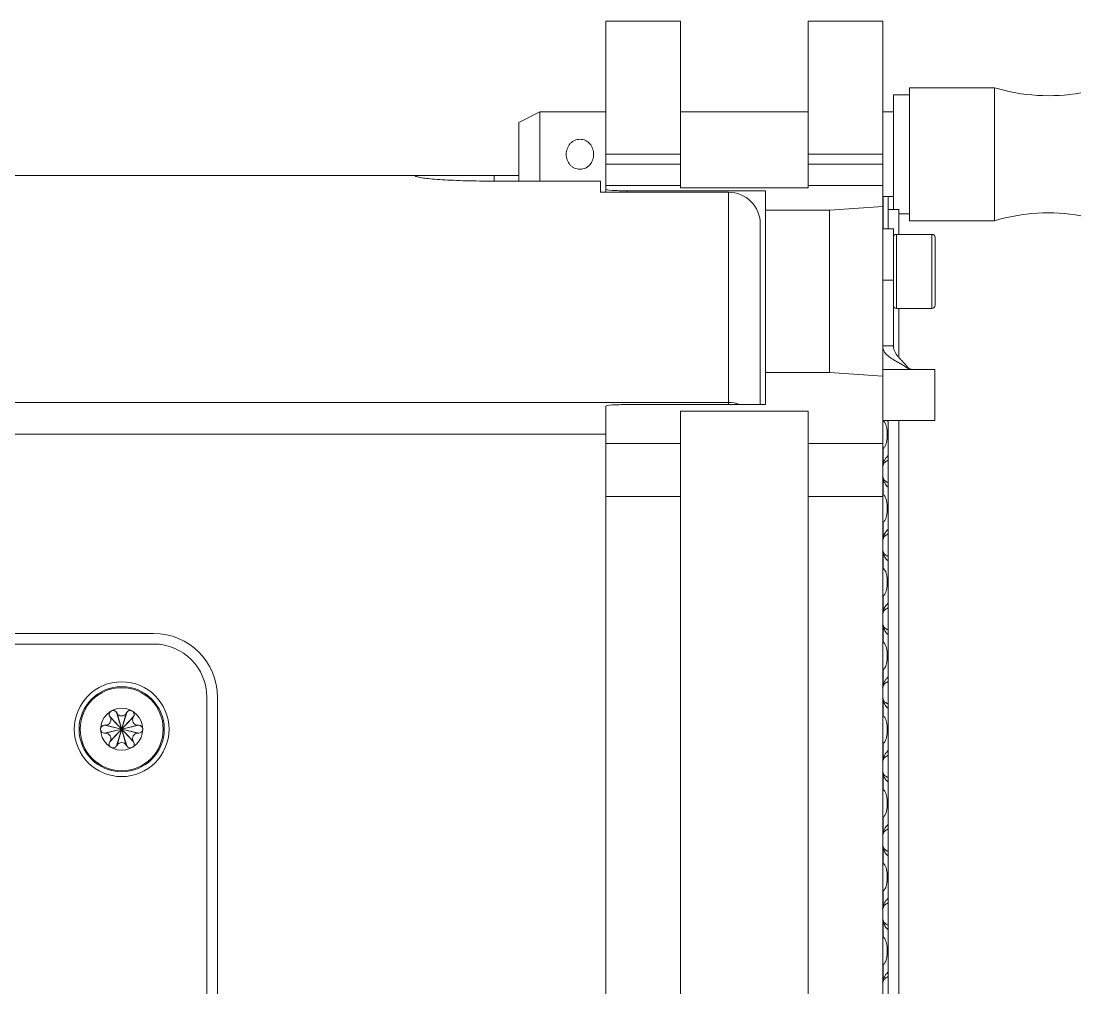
# Model space of a CAD drawing. Header units: millimetres. Extents: x 0 to 2524, y 0 to 1785.
# Drawn here: x 2258.7 to 2358.3, y 1338.7 to 1429.5 of the extents above; entities that cross this region are included whole.
import ezdxf

# ---------------------------------------------------------------- set-up
doc = ezdxf.new("R2010")
doc.units = ezdxf.units.MM
doc.header["$LTSCALE"] = 0.1
doc.layers.get('0').update_dxf_attribs({"lineweight": 13})

msp = doc.modelspace()

# ---------------------------------------------------------------- linework, layer by layer
for p, q in [((2320.668, 1429.468), (2313.668, 1429.468)), ((2313.668, 1413.407), (2313.668, 1429.468)), ((2320.668, 1413.822), (2320.668, 1429.468)), ((2339.668, 1429.468), (2332.668, 1429.468)), ((2332.668, 1413.822), (2332.668, 1429.468)), ((2339.668, 1207.965), (2339.668, 1429.468)), ((2340.668, 1422.548), (2342.168, 1422.548)), ((2340.668, 1411.783), (2340.668, 1422.548)), ((2342.168, 1423.218), (2350.168, 1423.218)), ((2342.168, 1410.718), (2342.168, 1423.218)), ((2350.168, 1410.718), (2350.168, 1423.218)), ((2305.468, 1419.948), (2307.468, 1420.948)), ((2307.468, 1420.948), (2313.668, 1420.948)), ((2307.468, 1414.447), (2307.468, 1420.948)), ((2320.668, 1420.948), (2332.668, 1420.948)), ((2339.668, 1420.948), (2340.668, 1420.948)), ((2305.468, 1414.447), (2305.468, 1419.948)), ((2313.668, 1416.968), (2320.668, 1416.968)), ((2332.668, 1416.968), (2339.668, 1416.968)), ((2313.668, 1416.03), (2320.668, 1416.03)), ((2332.668, 1416.03), (2339.668, 1416.03)), ((2305.468, 1414.968), (1664.868, 1414.968)), ((2303.168, 1414.968), (2303.168, 1414.447)), ((2313.168, 1414.447), (2303.168, 1414.447)), ((2313.168, 1414.447), (2313.168, 1413.407)), ((2313.668, 1414.035), (2320.668, 1414.035)), ((2320.668, 1413.822), (2332.668, 1413.822)), ((2332.668, 1414.035), (2339.668, 1414.035)), ((2325.168, 1413.407), (2313.168, 1413.407)), ((2315.668, 1413.536), (2328.668, 1413.536)), ((2315.668, 1413.536), (2315.668, 1413.407)), ((2325.168, 1413.407), (2325.168, 1393.461)), ((2328.668, 1393.461), (2328.668, 1413.536)), ((2339.668, 1412.988), (2340.668, 1412.988)), ((2339.714, 1412.988), (2339.714, 1409.968)), ((2340.168, 1412.988), (2340.168, 1409.968)), ((2334.668, 1411.718), (2328.668, 1411.718)), ((2339.668, 1412.067), (2334.668, 1411.718)), ((2334.668, 1396.468), (2334.668, 1411.718)), ((2340.168, 1411.783), (2341.168, 1411.783)), ((2341.168, 1409.448), (2341.168, 1411.782)), ((2341.168, 1411.388), (2342.168, 1411.388)), ((2342.168, 1410.718), (2350.168, 1410.718)), ((2328.168, 1410.399), (2328.168, 1393.461)), ((2339.668, 1409.968), (2340.668, 1409.968)), ((2340.668, 1409.968), (2340.668, 1398.968)), ((2340.968, 1409.448), (2344.278, 1409.448)), ((2340.968, 1409.448), (2340.968, 1402.488)), ((2344.278, 1409.448), (2344.278, 1402.488)), ((2344.578, 1409.148), (2344.578, 1402.788)), ((2339.668, 1405.136), (2340.668, 1405.136)), ((2340.968, 1402.488), (2344.278, 1402.488)), ((2341.168, 1402.488), (2341.168, 1397.906)), ((2339.668, 1398.968), (2340.668, 1398.968)), ((2340.668, 1398.968), (2340.678, 1398.814)), ((2339.668, 1396.768), (2342.118, 1396.768)), ((2344.55, 1396.768), (2342.301, 1396.768)), ((2344.55, 1396.768), (2344.55, 1391.968)), ((2334.668, 1396.468), (2328.668, 1396.468)), ((2339.668, 1396.118), (2334.668, 1396.468)), ((1645.168, 1393.666), (2325.168, 1393.666)), ((2313.668, 1228.614), (2313.668, 1393.321)), ((2328.668, 1393.461), (2315.668, 1393.461)), ((2320.668, 1392.832), (2332.668, 1392.832)), ((2320.668, 1229.104), (2320.668, 1392.832)), ((2332.668, 1229.104), (2332.668, 1392.832)), ((2344.55, 1391.968), (2339.668, 1391.968)), ((2340.068, 1391.968), (2340.168, 1391.868)), ((2340.168, 1391.968), (2340.168, 1310.048)), ((2341.168, 1391.968), (2341.168, 1311.648)), ((1656.668, 1390.673), (2313.668, 1390.673)), ((2313.668, 1389.8), (2320.668, 1389.8)), ((2332.668, 1389.8), (2339.668, 1389.8)), ((2339.714, 1389.334), (2339.714, 1387.982)), ((2339.714, 1387.982), (2339.806, 1387.982)), ((2339.714, 1386.373), (2339.806, 1386.373)), ((2339.714, 1386.373), (2339.714, 1385.022)), ((2313.668, 1384.812), (2320.668, 1384.812)), ((2332.668, 1384.812), (2339.668, 1384.812)), ((2339.714, 1382.406), (2339.714, 1381.054)), ((2339.714, 1381.054), (2339.806, 1381.054)), ((2339.714, 1379.445), (2339.806, 1379.445)), ((2339.714, 1379.445), (2339.714, 1378.094)), ((2339.714, 1375.478), (2339.714, 1374.126)), ((2339.714, 1374.126), (2339.806, 1374.126)), ((1699.168, 1371.968), (2271.168, 1371.968)), ((2339.714, 1372.517), (2339.806, 1372.517)), ((2339.714, 1372.517), (2339.714, 1371.166)), ((2271.168, 1370.968), (2066.168, 1370.968)), ((2339.714, 1368.549), (2339.714, 1367.198)), ((2339.714, 1367.198), (2339.806, 1367.198)), ((2276.168, 1255.968), (2276.168, 1365.968)), ((2277.168, 1365.968), (2277.168, 1255.968)), ((2339.714, 1365.589), (2339.806, 1365.589)), ((2339.714, 1365.589), (2339.714, 1364.237)), ((2267.044, 1361.77), (2269.293, 1364.166)), ((2267.044, 1364.166), (2269.293, 1361.77)), ((2267.086, 1364.093), (2267.044, 1364.166)), ((2267.086, 1361.843), (2269.251, 1364.093)), ((2267.086, 1364.093), (2269.251, 1361.843)), ((2267.693, 1361.395), (2268.644, 1364.541)), ((2267.693, 1364.541), (2267.735, 1364.468)), ((2267.693, 1364.541), (2268.644, 1361.395)), ((2267.735, 1361.468), (2268.601, 1364.468)), ((2267.735, 1364.468), (2268.601, 1361.468)), ((2268.601, 1364.468), (2268.644, 1364.541)), ((2269.293, 1364.166), (2269.251, 1364.093)), ((2266.568, 1362.593), (2269.768, 1363.343)), ((2266.568, 1363.343), (2266.653, 1363.343)), ((2266.568, 1363.343), (2269.768, 1362.593)), ((2266.653, 1362.593), (2269.684, 1363.343)), ((2266.653, 1363.343), (2269.684, 1362.593)), ((2269.684, 1363.343), (2269.768, 1363.343)), ((2266.653, 1362.593), (2266.568, 1362.593)), ((2267.044, 1361.77), (2267.086, 1361.843)), ((2269.251, 1361.843), (2269.293, 1361.77)), ((2269.768, 1362.593), (2269.684, 1362.593)), ((2267.735, 1361.468), (2267.693, 1361.395)), ((2268.644, 1361.395), (2268.601, 1361.468)), ((2339.714, 1361.621), (2339.714, 1360.27)), ((2339.714, 1360.27), (2339.806, 1360.27)), ((2339.714, 1358.661), (2339.806, 1358.661)), ((2339.714, 1358.661), (2339.714, 1357.309)), ((2339.714, 1354.693), (2339.714, 1353.341)), ((2339.714, 1353.341), (2339.806, 1353.341)), ((2339.714, 1351.732), (2339.806, 1351.732)), ((2339.714, 1351.732), (2339.714, 1350.381)), ((2339.714, 1347.765), (2339.714, 1346.413)), ((2339.714, 1346.413), (2339.806, 1346.413)), ((2339.714, 1344.804), (2339.806, 1344.804)), ((2339.714, 1344.804), (2339.714, 1343.453)), ((2339.714, 1340.837), (2339.714, 1339.485)), ((2339.714, 1339.485), (2339.806, 1339.485))]:
    msp.add_line(p, q)
for radius in [4.45, 4, 3.9, 1.975]:
    msp.add_circle((2268.168, 1362.968), radius)
for centre, radius, start, end in [((2355.237, 1439.968), 17.5, 253.16502, 280.00267), ((2303.166, 1518.407), 103.96, 269.41056, 270.00146), ((2355.237, 1393.968), 17.5, 79.99733, 106.83498), ((2340.968, 1409.148), 0.3, 90, 180), ((2344.278, 1409.148), 0.3, 0, 90), ((2340.968, 1402.788), 0.3, 180, 270), ((2344.278, 1402.788), 0.3, 270, 0), ((2342.3, 1397.269), 0.502, 231.82179, 265.22094), ((2342.301, 1397.274), 0.507, 265.18996, 270.00019), ((2342.395, 1397.276), 0.507, 258.34706, 259.47155), ((2342.402, 1397.317), 0.549, 259.52941, 264.83885), ((2341.082, 1387.176), 1.509, 147.70737, 160.45517), ((2341.082, 1387.18), 1.509, 199.54483, 212.29263), ((2341.083, 1387.858), 1.958, 229.28081, 232.54273), ((2341.082, 1380.248), 1.509, 147.70737, 160.45517), ((2341.082, 1380.251), 1.509, 199.54483, 212.29263), ((2341.082, 1373.32), 1.509, 147.70737, 160.45517), ((2341.296, 1373.513), 1.697, 155.2049, 158.83102), ((2341.082, 1373.323), 1.509, 199.54483, 212.29263), ((2271.168, 1365.968), 6, 0, 90), ((2341.028, 1373.935), 1.872, 229.24496, 230.8394), ((2271.168, 1365.968), 5, 0, 90), ((2335.582, 1369.855), 4.514, 357.37823, 0.03603), ((2336.249, 1369.824), 3.847, 354.38414, 357.38071), ((2341.082, 1366.392), 1.509, 147.70737, 160.45517), ((2341.082, 1366.395), 1.509, 199.54483, 212.29263), ((2266.653, 1363.843), 0.5, 270, 30), ((2267.368, 1364.353), 0.375, 30, 210), ((2268.168, 1364.718), 0.5, 210, 330), ((2268.968, 1364.353), 0.375, 330, 150), ((2269.684, 1363.843), 0.5, 150, 270), ((2266.568, 1362.968), 0.375, 90, 270), ((2269.768, 1362.968), 0.375, 270, 90), ((2266.653, 1362.093), 0.5, 330, 90), ((2269.684, 1362.093), 0.5, 90, 210), ((2267.368, 1361.582), 0.375, 150, 330), ((2268.168, 1361.218), 0.5, 30, 150), ((2268.968, 1361.582), 0.375, 210, 30), ((2341.082, 1359.463), 1.509, 147.70737, 160.45517), ((2341.082, 1359.467), 1.509, 199.54483, 212.29263), ((2341.082, 1352.535), 1.509, 147.70737, 160.45517), ((2341.082, 1352.539), 1.509, 199.54483, 212.29263), ((2341.082, 1345.607), 1.509, 147.70737, 160.45517), ((2341.082, 1345.61), 1.509, 199.54483, 212.29263), ((2341.082, 1338.679), 1.509, 147.70737, 160.45517)]:
    msp.add_arc(centre, radius, start, end)
for centre, major_axis, ratio, start_param, end_param in [((2315.668, 1413.676), (2, 0), 0.069927, -3.141593, -1.570796), ((2325.168, 1410.399), (0, 3.008), 0.997492, -1.570796, 0), ((2315.668, 1393.321), (2, 0), 0.069927, 1.570796, 3.141593)]:
    msp.add_ellipse(centre, major_axis=major_axis, ratio=ratio, start_param=start_param, end_param=end_param)
for points, knots in [([(2312.506, 1416.968), (2312.506, 1417.145), (2312.447, 1417.5), (2312.223, 1417.892), (2311.966, 1418.133), (2311.739, 1418.271), (2311.486, 1418.358), (2311.218, 1418.388), (2310.951, 1418.358), (2310.698, 1418.271), (2310.47, 1418.133), (2310.213, 1417.892), (2309.99, 1417.5), (2309.931, 1417.145), (2309.931, 1416.968)], [0, 0, 0, 0, 0.125615, 0.249729, 0.311802, 0.374114, 0.436875, 0.499999, 0.563124, 0.625885, 0.688197, 0.75027, 0.874385, 1, 1, 1, 1]), ([(2309.931, 1416.968), (2309.931, 1416.791), (2309.99, 1416.435), (2310.213, 1416.044), (2310.47, 1415.802), (2310.698, 1415.664), (2310.951, 1415.577), (2311.218, 1415.548), (2311.486, 1415.577), (2311.739, 1415.664), (2311.966, 1415.802), (2312.223, 1416.044), (2312.447, 1416.435), (2312.506, 1416.791), (2312.506, 1416.968)], [0, 0, 0, 0, 0.125615, 0.249729, 0.311802, 0.374114, 0.436875, 0.499999, 0.563124, 0.625885, 0.688197, 0.75027, 0.874385, 1, 1, 1, 1]), ([(2295.735, 1414.968), (2295.738, 1414.948), (2295.783, 1414.907), (2295.943, 1414.842), (2296.292, 1414.767), (2296.859, 1414.69), (2297.627, 1414.618), (2298.565, 1414.556), (2299.648, 1414.506), (2300.841, 1414.47), (2301.67, 1414.457), (2302.096, 1414.452)], [0, 0, 0, 0, 0.009099, 0.025308, 0.082649, 0.173051, 0.294117, 0.442229, 0.612846, 0.800709, 1, 1, 1, 1]), ([(2339.668, 1398.968), (2339.668, 1398.903), (2339.68, 1398.775), (2339.715, 1398.651), (2339.738, 1398.593)], [0, 0, 0, 0, 0.51125, 1, 1, 1, 1]), ([(2340.678, 1398.814), (2340.684, 1398.77), (2340.701, 1398.684), (2340.753, 1398.517), (2340.85, 1398.317), (2341.005, 1398.094), (2341.187, 1397.88), (2341.385, 1397.668), (2341.661, 1397.379), (2341.862, 1397.15), (2341.979, 1396.984)], [0, 0, 0, 0, 0.058211, 0.115599, 0.230667, 0.349274, 0.472757, 0.600778, 0.732167, 1, 1, 1, 1]), ([(2339.738, 1398.593), (2339.757, 1398.545), (2339.802, 1398.451), (2339.89, 1398.318), (2339.994, 1398.194), (2340.156, 1398.036), (2340.392, 1397.854), (2340.703, 1397.657), (2341.034, 1397.469), (2341.368, 1397.282), (2341.692, 1397.09), (2341.895, 1396.95), (2341.99, 1396.875)], [0, 0, 0, 0, 0.054065, 0.108814, 0.164989, 0.223021, 0.345042, 0.474143, 0.607668, 0.742151, 0.873982, 1, 1, 1, 1]), ([(2341.99, 1396.875), (2341.988, 1396.882), (2341.979, 1396.917), (2341.978, 1396.955), (2341.979, 1396.984)], [0, 0, 0, 0, 0.191653, 1, 1, 1, 1]), ([(2341.979, 1396.984), (2341.988, 1396.971), (2342.008, 1396.946), (2342.052, 1396.9), (2342.115, 1396.849), (2342.2, 1396.804), (2342.261, 1396.785), (2342.293, 1396.779)], [0, 0, 0, 0, 0.124631, 0.249724, 0.50013, 0.750494, 1, 1, 1, 1]), ([(2342.118, 1396.768), (2342.13, 1396.767), (2342.153, 1396.768), (2342.183, 1396.769), (2342.206, 1396.769), (2342.229, 1396.768), (2342.247, 1396.768), (2342.259, 1396.77)], [0, 0, 0, 0, 0.249988, 0.500105, 0.625083, 0.750448, 1, 1, 1, 1]), ([(2340.077, 1391.052), (2340.072, 1391.11), (2340.044, 1391.337), (2339.979, 1391.564), (2339.896, 1391.714)], [0, 0, 0, 0, 0.253987, 1, 1, 1, 1]), ([(2340.168, 1388.677), (2340.168, 1388.674), (2340.161, 1388.666), (2340.149, 1388.65), (2340.129, 1388.628), (2340.091, 1388.586), (2340.035, 1388.523), (2339.964, 1388.434), (2339.894, 1388.332), (2339.804, 1388.184), (2339.746, 1388.065), (2339.714, 1387.982)], [0, 0, 0, 0, 0.01125, 0.035902, 0.072518, 0.119468, 0.237514, 0.376492, 0.526849, 0.683039, 1, 1, 1, 1]), ([(2340.167, 1388.235), (2340.134, 1388.216), (2340.009, 1388.14), (2339.889, 1388.054), (2339.806, 1387.982)], [0, 0, 0, 0, 0.257549, 1, 1, 1, 1]), ([(2339.852, 1386.094), (2339.895, 1386.022), (2339.978, 1385.897), (2340.078, 1385.785), (2340.123, 1385.735)], [0, 0, 0, 0, 0.555717, 1, 1, 1, 1]), ([(2339.892, 1386.303), (2339.914, 1386.287), (2340.002, 1386.222), (2340.095, 1386.162), (2340.167, 1386.12)], [0, 0, 0, 0, 0.244544, 1, 1, 1, 1]), ([(2339.896, 1382.642), (2339.979, 1382.792), (2340.044, 1383.018), (2340.072, 1383.246), (2340.077, 1383.304)], [0, 0, 0, 0, 0.746013, 1, 1, 1, 1]), ([(2340.168, 1381.749), (2340.168, 1381.746), (2340.162, 1381.739), (2340.153, 1381.727), (2340.137, 1381.708), (2340.106, 1381.674), (2340.059, 1381.622), (2340.021, 1381.576), (2340.001, 1381.551)], [0, 0, 0, 0, 0.029817, 0.093737, 0.188731, 0.311207, 0.623524, 1, 1, 1, 1]), ([(2340.001, 1381.551), (2339.972, 1381.515), (2339.86, 1381.361), (2339.767, 1381.19), (2339.714, 1381.054)], [0, 0, 0, 0, 0.237201, 1, 1, 1, 1]), ([(2340.167, 1381.307), (2340.134, 1381.288), (2340.009, 1381.212), (2339.889, 1381.126), (2339.806, 1381.054)], [0, 0, 0, 0, 0.257549, 1, 1, 1, 1]), ([(2339.714, 1379.445), (2339.732, 1379.399), (2339.809, 1379.224), (2339.912, 1379.06), (2340.001, 1378.949)], [0, 0, 0, 0, 0.257289, 1, 1, 1, 1]), ([(2339.806, 1379.445), (2339.819, 1379.434), (2339.872, 1379.389), (2339.928, 1379.347), (2339.971, 1379.317)], [0, 0, 0, 0, 0.244846, 1, 1, 1, 1]), ([(2340.001, 1378.949), (2340.012, 1378.935), (2340.051, 1378.886), (2340.093, 1378.84), (2340.123, 1378.807)], [0, 0, 0, 0, 0.285436, 1, 1, 1, 1]), ([(2340.077, 1377.196), (2340.072, 1377.254), (2340.044, 1377.481), (2339.979, 1377.708), (2339.896, 1377.858)], [0, 0, 0, 0, 0.253987, 1, 1, 1, 1]), ([(2339.896, 1375.714), (2339.979, 1375.863), (2340.044, 1376.09), (2340.072, 1376.318), (2340.077, 1376.376)], [0, 0, 0, 0, 0.746013, 1, 1, 1, 1]), ([(2340.168, 1374.821), (2340.168, 1374.818), (2340.162, 1374.811), (2340.153, 1374.798), (2340.136, 1374.779), (2340.105, 1374.744), (2340.056, 1374.691), (2339.994, 1374.616), (2339.93, 1374.529), (2339.845, 1374.4), (2339.789, 1374.297), (2339.756, 1374.225)], [0, 0, 0, 0, 0.010896, 0.034322, 0.069137, 0.113999, 0.228217, 0.365524, 0.516088, 0.674554, 1, 1, 1, 1]), ([(2340.167, 1374.379), (2340.134, 1374.36), (2340.009, 1374.284), (2339.889, 1374.197), (2339.806, 1374.126)], [0, 0, 0, 0, 0.257549, 1, 1, 1, 1]), ([(2339.714, 1372.517), (2339.732, 1372.471), (2339.809, 1372.296), (2339.912, 1372.132), (2340.001, 1372.02)], [0, 0, 0, 0, 0.257289, 1, 1, 1, 1]), ([(2339.846, 1372.484), (2339.87, 1372.464), (2339.973, 1372.384), (2340.082, 1372.314), (2340.167, 1372.264)], [0, 0, 0, 0, 0.242921, 1, 1, 1, 1]), ([(2340.001, 1372.02), (2340.012, 1372.006), (2340.051, 1371.958), (2340.093, 1371.912), (2340.123, 1371.879)], [0, 0, 0, 0, 0.285436, 1, 1, 1, 1]), ([(2339.896, 1368.785), (2339.979, 1368.935), (2340.044, 1369.162), (2340.072, 1369.389), (2340.077, 1369.447)], [0, 0, 0, 0, 0.746013, 1, 1, 1, 1]), ([(2340.168, 1367.892), (2340.168, 1367.889), (2340.161, 1367.881), (2340.149, 1367.866), (2340.129, 1367.843), (2340.091, 1367.801), (2340.035, 1367.738), (2339.964, 1367.649), (2339.894, 1367.547), (2339.804, 1367.399), (2339.746, 1367.28), (2339.714, 1367.198)], [0, 0, 0, 0, 0.01125, 0.035902, 0.072518, 0.119468, 0.237514, 0.376492, 0.526849, 0.683039, 1, 1, 1, 1]), ([(2340.167, 1367.451), (2340.134, 1367.432), (2340.009, 1367.355), (2339.889, 1367.269), (2339.806, 1367.198)], [0, 0, 0, 0, 0.257549, 1, 1, 1, 1]), ([(2339.714, 1365.589), (2339.764, 1365.46), (2339.861, 1365.279), (2340.011, 1365.074), (2340.088, 1364.989), (2340.123, 1364.951)], [0, 0, 0, 0, 0.546078, 0.798647, 1, 1, 1, 1]), ([(2339.806, 1365.589), (2339.833, 1365.566), (2339.947, 1365.473), (2340.071, 1365.392), (2340.167, 1365.336)], [0, 0, 0, 0, 0.241329, 1, 1, 1, 1]), ([(2340.077, 1363.339), (2340.072, 1363.397), (2340.044, 1363.625), (2339.979, 1363.852), (2339.896, 1364.001)], [0, 0, 0, 0, 0.253987, 1, 1, 1, 1]), ([(2340.168, 1360.964), (2340.168, 1360.961), (2340.161, 1360.953), (2340.149, 1360.937), (2340.129, 1360.915), (2340.091, 1360.873), (2340.035, 1360.81), (2339.964, 1360.721), (2339.894, 1360.619), (2339.804, 1360.471), (2339.746, 1360.352), (2339.714, 1360.27)], [0, 0, 0, 0, 0.01125, 0.035902, 0.072518, 0.119468, 0.237514, 0.376492, 0.526849, 0.683039, 1, 1, 1, 1]), ([(2340.167, 1360.523), (2340.134, 1360.504), (2340.009, 1360.427), (2339.889, 1360.341), (2339.806, 1360.27)], [0, 0, 0, 0, 0.257549, 1, 1, 1, 1]), ([(2339.714, 1358.661), (2339.764, 1358.531), (2339.861, 1358.351), (2340.011, 1358.146), (2340.088, 1358.06), (2340.123, 1358.022)], [0, 0, 0, 0, 0.546078, 0.798647, 1, 1, 1, 1]), ([(2339.806, 1358.661), (2339.833, 1358.638), (2339.947, 1358.545), (2340.071, 1358.464), (2340.167, 1358.408)], [0, 0, 0, 0, 0.241329, 1, 1, 1, 1]), ([(2340.077, 1356.411), (2340.072, 1356.469), (2340.044, 1356.696), (2339.979, 1356.923), (2339.896, 1357.073)], [0, 0, 0, 0, 0.253987, 1, 1, 1, 1]), ([(2340.168, 1354.036), (2340.168, 1354.033), (2340.161, 1354.025), (2340.149, 1354.009), (2340.129, 1353.987), (2340.091, 1353.945), (2340.035, 1353.882), (2339.964, 1353.793), (2339.894, 1353.691), (2339.804, 1353.543), (2339.746, 1353.424), (2339.714, 1353.341)], [0, 0, 0, 0, 0.01125, 0.035902, 0.072518, 0.119468, 0.237514, 0.376492, 0.526849, 0.683039, 1, 1, 1, 1]), ([(2340.167, 1353.594), (2340.134, 1353.575), (2340.009, 1353.499), (2339.889, 1353.413), (2339.806, 1353.341)], [0, 0, 0, 0, 0.257549, 1, 1, 1, 1]), ([(2339.714, 1351.732), (2339.764, 1351.603), (2339.861, 1351.423), (2340.011, 1351.218), (2340.088, 1351.132), (2340.123, 1351.094)], [0, 0, 0, 0, 0.546078, 0.798647, 1, 1, 1, 1]), ([(2339.806, 1351.732), (2339.833, 1351.709), (2339.947, 1351.617), (2340.071, 1351.536), (2340.167, 1351.479)], [0, 0, 0, 0, 0.241329, 1, 1, 1, 1]), ([(2339.896, 1348.001), (2339.979, 1348.151), (2340.044, 1348.377), (2340.072, 1348.605), (2340.077, 1348.663)], [0, 0, 0, 0, 0.746013, 1, 1, 1, 1]), ([(2340.168, 1347.108), (2340.168, 1347.105), (2340.161, 1347.096), (2340.149, 1347.081), (2340.129, 1347.058), (2340.091, 1347.017), (2340.035, 1346.954), (2339.964, 1346.865), (2339.894, 1346.763), (2339.804, 1346.615), (2339.746, 1346.496), (2339.714, 1346.413)], [0, 0, 0, 0, 0.01125, 0.035902, 0.072518, 0.119468, 0.237514, 0.376492, 0.526849, 0.683039, 1, 1, 1, 1]), ([(2340.167, 1346.666), (2340.134, 1346.647), (2340.009, 1346.571), (2339.889, 1346.485), (2339.806, 1346.413)], [0, 0, 0, 0, 0.257549, 1, 1, 1, 1]), ([(2339.714, 1344.804), (2339.764, 1344.675), (2339.861, 1344.495), (2340.011, 1344.29), (2340.088, 1344.204), (2340.123, 1344.166)], [0, 0, 0, 0, 0.546078, 0.798647, 1, 1, 1, 1]), ([(2339.806, 1344.804), (2339.833, 1344.781), (2339.947, 1344.688), (2340.071, 1344.607), (2340.167, 1344.551)], [0, 0, 0, 0, 0.241329, 1, 1, 1, 1]), ([(2340.077, 1342.555), (2340.072, 1342.613), (2340.044, 1342.84), (2339.979, 1343.067), (2339.896, 1343.217)], [0, 0, 0, 0, 0.253987, 1, 1, 1, 1]), ([(2339.896, 1341.073), (2339.979, 1341.222), (2340.044, 1341.449), (2340.072, 1341.677), (2340.077, 1341.735)], [0, 0, 0, 0, 0.746013, 1, 1, 1, 1]), ([(2340.168, 1340.18), (2340.168, 1340.176), (2340.161, 1340.168), (2340.149, 1340.153), (2340.129, 1340.13), (2340.091, 1340.089), (2340.035, 1340.025), (2339.964, 1339.937), (2339.894, 1339.835), (2339.804, 1339.686), (2339.746, 1339.567), (2339.714, 1339.485)], [0, 0, 0, 0, 0.01125, 0.035902, 0.072518, 0.119468, 0.237514, 0.376492, 0.526849, 0.683039, 1, 1, 1, 1]), ([(2340.167, 1339.738), (2340.134, 1339.719), (2340.009, 1339.643), (2339.889, 1339.556), (2339.806, 1339.485)], [0, 0, 0, 0, 0.257549, 1, 1, 1, 1])]:
    msp.add_open_spline(points, degree=3, knots=knots)
for points in [[(2326.22, 1393.476), (2325.886, 1393.6), (2325.525, 1393.666), (2325.168, 1393.666)], [(2339.896, 1391.714), (2339.848, 1391.801), (2339.787, 1391.883), (2339.714, 1391.95)], [(2340.096, 1390.642), (2340.096, 1390.779), (2340.091, 1390.916), (2340.077, 1391.052)], [(2339.896, 1389.57), (2339.949, 1389.665), (2339.988, 1389.768), (2340.016, 1389.872)], [(2340.016, 1389.872), (2340.047, 1389.99), (2340.065, 1390.111), (2340.077, 1390.232)], [(2340.077, 1390.232), (2340.091, 1390.368), (2340.096, 1390.505), (2340.096, 1390.642)], [(2339.714, 1389.334), (2339.787, 1389.401), (2339.848, 1389.483), (2339.896, 1389.57)], [(2339.714, 1386.373), (2339.752, 1386.277), (2339.799, 1386.183), (2339.852, 1386.094)], [(2339.896, 1384.786), (2339.848, 1384.873), (2339.787, 1384.955), (2339.714, 1385.022)], [(2340.016, 1384.484), (2339.988, 1384.588), (2339.949, 1384.691), (2339.896, 1384.786)], [(2340.077, 1384.124), (2340.065, 1384.245), (2340.047, 1384.366), (2340.016, 1384.484)], [(2340.096, 1383.714), (2340.096, 1383.851), (2340.091, 1383.988), (2340.077, 1384.124)], [(2340.077, 1383.304), (2340.091, 1383.44), (2340.096, 1383.577), (2340.096, 1383.714)], [(2339.714, 1382.406), (2339.787, 1382.473), (2339.848, 1382.555), (2339.896, 1382.642)], [(2339.971, 1379.317), (2340.035, 1379.273), (2340.1, 1379.231), (2340.167, 1379.192)], [(2339.896, 1377.858), (2339.848, 1377.945), (2339.787, 1378.026), (2339.714, 1378.094)], [(2340.096, 1376.786), (2340.096, 1376.923), (2340.091, 1377.06), (2340.077, 1377.196)], [(2340.077, 1376.376), (2340.091, 1376.512), (2340.096, 1376.649), (2340.096, 1376.786)], [(2339.714, 1375.478), (2339.787, 1375.545), (2339.848, 1375.627), (2339.896, 1375.714)], [(2339.896, 1370.93), (2339.848, 1371.016), (2339.787, 1371.098), (2339.714, 1371.166)], [(2340.016, 1370.627), (2339.988, 1370.732), (2339.949, 1370.835), (2339.896, 1370.93)], [(2340.077, 1370.267), (2340.065, 1370.389), (2340.047, 1370.51), (2340.016, 1370.627)], [(2340.096, 1369.857), (2340.096, 1369.994), (2340.091, 1370.131), (2340.077, 1370.267)], [(2339.714, 1368.549), (2339.787, 1368.617), (2339.848, 1368.699), (2339.896, 1368.785)], [(2339.896, 1364.001), (2339.848, 1364.088), (2339.787, 1364.17), (2339.714, 1364.237)], [(2340.096, 1362.929), (2340.096, 1363.066), (2340.091, 1363.203), (2340.077, 1363.339)], [(2340.077, 1362.519), (2340.091, 1362.655), (2340.096, 1362.792), (2340.096, 1362.929)], [(2339.714, 1361.621), (2339.787, 1361.688), (2339.848, 1361.77), (2339.896, 1361.857)], [(2339.896, 1361.857), (2339.949, 1361.952), (2339.988, 1362.055), (2340.016, 1362.159)], [(2340.016, 1362.159), (2340.047, 1362.277), (2340.065, 1362.398), (2340.077, 1362.519)], [(2339.896, 1357.073), (2339.848, 1357.16), (2339.787, 1357.242), (2339.714, 1357.309)], [(2340.096, 1356.001), (2340.096, 1356.138), (2340.091, 1356.275), (2340.077, 1356.411)], [(2340.077, 1355.591), (2340.091, 1355.727), (2340.096, 1355.864), (2340.096, 1356.001)], [(2339.714, 1354.693), (2339.787, 1354.76), (2339.848, 1354.842), (2339.896, 1354.929)], [(2339.896, 1354.929), (2339.949, 1355.024), (2339.988, 1355.126), (2340.016, 1355.231)], [(2340.016, 1355.231), (2340.047, 1355.349), (2340.065, 1355.47), (2340.077, 1355.591)], [(2339.896, 1350.145), (2339.848, 1350.232), (2339.787, 1350.314), (2339.714, 1350.381)], [(2340.016, 1349.843), (2339.988, 1349.947), (2339.949, 1350.05), (2339.896, 1350.145)], [(2340.077, 1349.483), (2340.065, 1349.604), (2340.047, 1349.725), (2340.016, 1349.843)], [(2340.096, 1349.073), (2340.096, 1349.21), (2340.091, 1349.347), (2340.077, 1349.483)], [(2340.077, 1348.663), (2340.091, 1348.799), (2340.096, 1348.936), (2340.096, 1349.073)], [(2339.714, 1347.765), (2339.787, 1347.832), (2339.848, 1347.914), (2339.896, 1348.001)], [(2339.896, 1343.217), (2339.848, 1343.304), (2339.787, 1343.385), (2339.714, 1343.453)], [(2340.096, 1342.145), (2340.096, 1342.281), (2340.091, 1342.419), (2340.077, 1342.555)], [(2340.077, 1341.735), (2340.091, 1341.871), (2340.096, 1342.008), (2340.096, 1342.145)], [(2339.714, 1340.837), (2339.787, 1340.904), (2339.848, 1340.986), (2339.896, 1341.073)]]:
    msp.add_open_spline(points, degree=3)

doc.saveas('drawing.dxf')
